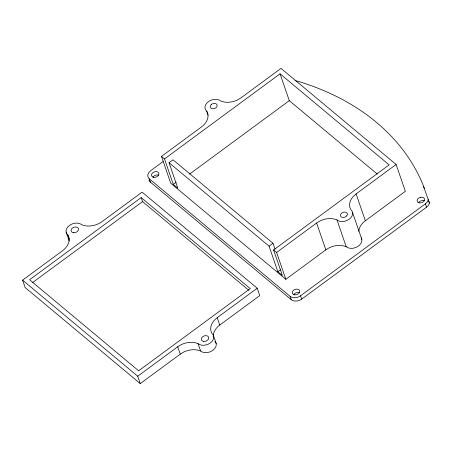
<?xml version="1.0" encoding="UTF-8"?>
<svg xmlns="http://www.w3.org/2000/svg" width="452" height="452" viewBox="0 0 452 452"><rect width="100%" height="100%" fill="white"/><g stroke="black" fill="none" stroke-linecap="round" stroke-linejoin="round"><path stroke-width="0.68" d="M361.233 237.814A8.978 6.458 -19 0 1 357.509 246.673A8.978 6.458 -19 0 1 346.204 246.724A17.108 12.306 -19 0 0 325.841 249.849L285.845 279.302L170.726 183.224L161.488 156.398L201.485 126.944A17.108 12.306 -19 0 0 206.739 111.209A8.978 6.458 -19 0 1 208.372 101.66A8.978 6.458 -19 0 1 220.632 100.977A17.108 12.306 -19 0 0 240.989 97.852L280.986 68.399L396.105 164.477L405.342 191.303L365.346 220.757A17.108 12.306 -19 0 0 358.82 231.288M169.042 162.703L177.822 188.19L173.285 184.405L164.511 158.918L280.059 73.829L389.132 164.867L273.59 249.956L282.364 275.443L277.833 271.658L269.053 246.17L169.042 162.703L172.997 159.793L273.008 243.261L275.031 249.142M163.172 161.494L150.685 170.686A7.656 5.509 -19 0 0 149.296 178.834L150.448 182.19L291.252 299.704A7.656 5.509 -19 0 0 301.71 299.122L426.535 207.197A7.656 5.509 -19 0 0 429.4 203.004L428.247 199.648A7.656 5.509 -19 0 1 425.383 203.841L300.552 295.766A7.656 5.509 -19 0 1 290.094 296.348L149.296 178.834M214.943 341.198A8.978 6.458 -19 0 1 212.564 350.56A8.978 6.458 -19 0 1 200.615 351.023A17.108 12.306 -19 0 0 180.258 354.148L140.261 383.601L25.142 287.523L22.6 280.144L62.596 250.69A17.108 12.306 -19 0 0 67.845 234.955A8.978 6.458 -19 0 1 69.484 225.407A8.978 6.458 -19 0 1 81.739 224.723A17.108 12.306 -19 0 0 102.101 221.599L142.097 192.145L257.216 288.223L259.753 295.602L219.757 325.056A17.108 12.306 -19 0 0 213.231 335.587M141.165 197.575L29.572 279.76L138.645 370.793L250.244 288.613L141.165 197.575L142.555 201.603L248.928 290.382M32.657 282.528L142.555 201.603M173.285 184.405L176.11 182.325M189.597 174.077L289.297 100.655L280.059 73.829M269.053 246.17L273.008 243.261M285.845 279.302L276.607 252.476L316.603 223.022A17.108 12.306 -19 0 1 336.966 219.898A8.978 6.458 -19 0 0 349.226 219.214A8.978 6.458 -19 0 0 350.859 209.666A17.108 12.306 -19 0 1 356.108 193.931L396.105 164.477M277.833 271.658L280.652 269.578M140.261 383.601L137.719 376.222L177.715 346.769A17.108 12.306 -19 0 1 198.072 343.644A8.978 6.458 -19 0 0 210.333 342.961A8.978 6.458 -19 0 0 211.965 333.412A17.108 12.306 -19 0 1 217.22 317.677L257.216 288.223M295.19 80.592L299.23 81.682A289.992 208.604 -19 0 1 423.151 185.105L429.4 203.004M289.297 100.655L377.313 174.116M161.488 156.398L164.511 158.918M273.59 249.956L276.607 252.476M22.6 280.144L137.719 376.222M425.383 203.841L426.535 207.197M356.108 193.931L365.346 220.757M352.583 212.57L361.82 239.396M336.966 219.898L346.204 246.724M316.603 223.022L325.841 249.849M300.552 295.766L301.71 299.122M290.094 296.348L291.252 299.704M206.739 111.209L208.089 115.136M217.22 317.677L219.757 325.056M213.694 336.316L216.231 343.695M198.072 343.644L200.615 351.023M177.715 346.769L180.258 354.148M67.845 234.955L69.331 239.261M66.122 232.051L68.664 239.43A8.978 6.458 -19 0 0 69.252 241.012M418.563 202.863A3.831 2.757 -19 0 1 420.586 201.021L421.524 200.682A3.831 2.757 -19 0 1 424.281 200.818M293.732 294.794A3.831 2.757 -19 0 1 299.45 292.743M152.929 177.28A3.831 2.757 -19 0 1 158.652 175.229M150.448 182.19A7.656 5.509 -19 0 1 148.979 179.715M423.496 186.518A289.992 208.604 -19 0 1 424.304 188.461M211.57 104.327L210.926 104.915A3.576 2.571 -19 0 0 212.632 108.774A3.576 2.571 -19 0 0 217.163 105.44A3.576 2.571 -19 0 0 212.355 103.858L211.57 104.327M346.673 215.96L345.238 217.016A3.576 2.571 -19 0 1 340.429 215.44A3.576 2.571 -19 0 1 344.966 212.101A3.576 2.571 -19 0 1 346.673 215.96M420.371 197.332L419.428 197.665A3.831 2.757 -19 0 0 418.326 202.536A3.831 2.757 -19 0 0 424.405 200.355A3.831 2.757 -19 0 0 420.371 197.332M153.787 177.308A3.831 2.757 -19 0 0 158.918 173.528A3.831 2.757 -19 0 0 152.957 172.579A3.831 2.757 -19 0 0 153.787 177.308M294.591 294.823A3.831 2.757 -19 0 0 299.721 291.043A3.831 2.757 -19 0 0 293.755 290.094A3.831 2.757 -19 0 0 294.591 294.823M73.36 232.678A3.831 2.757 -19 0 0 78.495 228.898A3.831 2.757 -19 0 0 72.529 227.949A3.831 2.757 -19 0 0 73.36 232.678M203.586 341.362A3.831 2.757 -19 0 0 208.717 337.582A3.831 2.757 -19 0 0 202.756 336.638A3.831 2.757 -19 0 0 203.586 341.362"/></g></svg>
